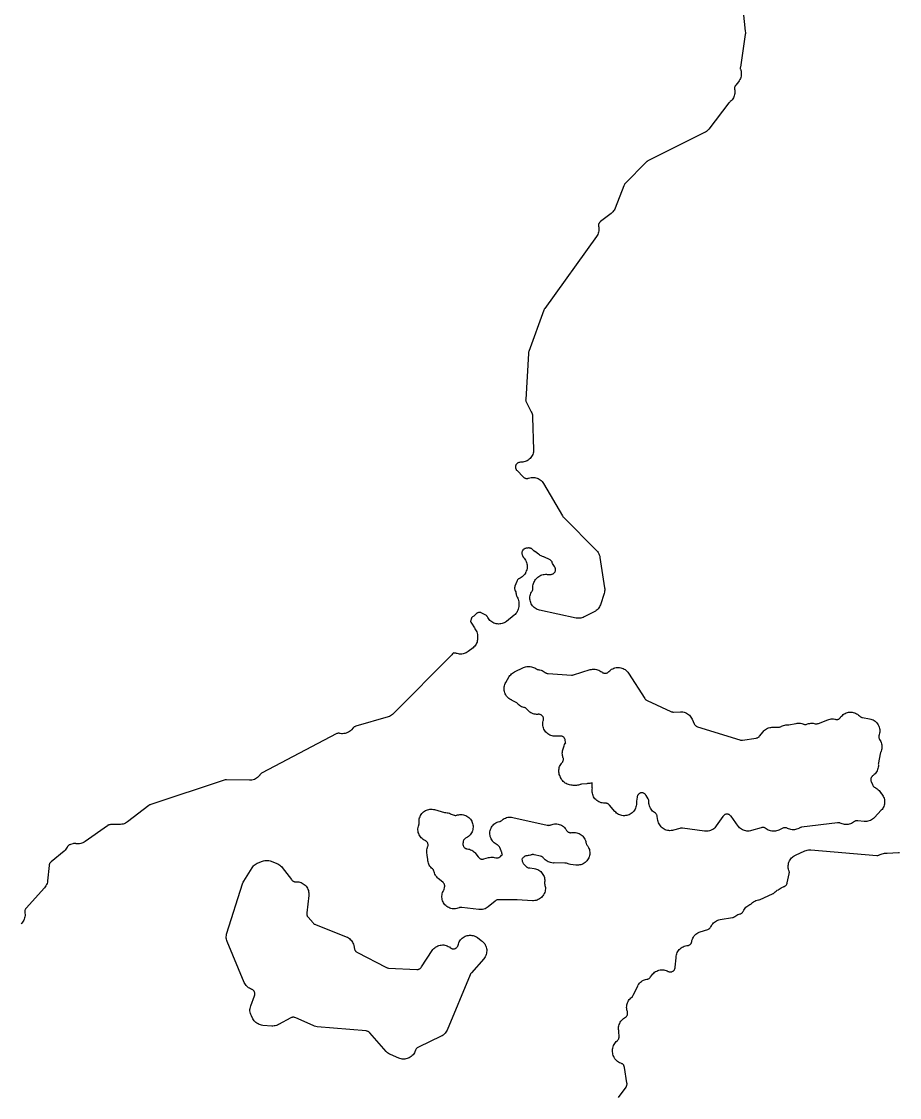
# Model space of a CAD drawing. Header units: metres. Extents: x 0 to 400, y 0 to 202.
# Drawn here: x 88 to 134.4, y 88.7 to 145.6 of the extents above; entities that cross this region are included whole.
import ezdxf

# ---------------------------------------------------------------- set-up
doc = ezdxf.new("R2010")
doc.units = ezdxf.units.M

msp = doc.modelspace()

# ---------------------------------------------------------------- linework, layer by layer
for points in [[(125.881, 148.5286), (126.242, 145.0826), (126.246, 145.0276), (126.245, 144.9726), (126.239, 144.9186), (125.98, 143.1916), (125.976, 143.1516), (125.976, 143.1276), (125.978, 143.1046), (125.984, 143.0786), (125.996, 143.0386), (125.997, 143.0356), (126.001, 143.0236), (126, 143.0236), (126.014, 142.9726), (126.025, 142.9086), (126.03, 142.8436), (126.028, 142.7776), (126.019, 142.7136), (126.004, 142.6496), (125.983, 142.5876), (125.955, 142.5286), (125.922, 142.4726), (125.883, 142.4206), (125.736, 142.2396), (125.712, 142.2076), (125.699, 142.1846), (125.689, 142.1636), (125.681, 142.1426), (125.675, 142.1156), (125.671, 142.0896), (125.67, 142.0666), (125.671, 142.0406), (125.677, 142.0036), (125.68, 141.9886), (125.689, 141.9256), (125.691, 141.8626), (125.687, 141.7996), (125.677, 141.7366), (125.66, 141.6756), (125.638, 141.6166), (125.61, 141.5596), (125.577, 141.5056), (125.538, 141.4546), (125.495, 141.4086), (125.448, 141.3666), (125.42, 141.3446), (125.399, 141.3246), (125.374, 141.2946), (124.313, 139.9156), (124.275, 139.8706), (124.233, 139.8296), (124.188, 139.7926), (124.14, 139.7596), (124.089, 139.7306), (121.092, 138.2336), (121.052, 138.2106), (121.033, 138.1966), (121, 138.1656), (119.892, 137.0336), (119.864, 137.0026), (119.851, 136.9836), (119.837, 136.9606), (119.821, 136.9226), (119.367, 135.7446), (119.343, 135.6906), (119.314, 135.6386), (119.281, 135.5896), (119.243, 135.5436), (119.202, 135.5016), (119.157, 135.4636), (118.592, 135.0296), (118.563, 135.0056), (118.545, 134.9876), (118.529, 134.9676), (118.517, 134.9496), (118.505, 134.9276), (118.497, 134.9066), (118.491, 134.8876), (118.485, 134.8606), (118.482, 134.8336), (118.482, 134.8136), (118.484, 134.7896), (118.493, 134.7336), (118.493, 134.7326), (118.496, 134.7176), (118.502, 134.6556), (118.502, 134.5926), (118.497, 134.5306), (118.485, 134.4686), (118.467, 134.4086), (118.444, 134.3506), (118.415, 134.2956), (118.381, 134.2426), (115.641, 130.4386), (115.621, 130.4076), (115.611, 130.3886), (115.595, 130.3506), (114.801, 128.1566), (114.789, 128.1196), (114.785, 128.1006), (114.781, 128.0596), (114.636, 125.6326), (114.635, 125.5976), (114.637, 125.5756), (114.64, 125.5516), (114.645, 125.5326), (114.655, 125.5066), (114.671, 125.4726), (114.929, 124.9816), (114.955, 124.9276), (114.975, 124.8716), (114.99, 124.8146), (114.999, 124.7556), (115.004, 124.6966), (115.05, 122.9746), (115.048, 122.9116), (115.041, 122.8476), (115.027, 122.7856), (115.007, 122.7256), (114.981, 122.6666), (114.95, 122.6116), (114.913, 122.5596), (114.872, 122.5116), (114.826, 122.4676), (114.776, 122.4276), (114.722, 122.3936), (114.665, 122.3656), (114.605, 122.3426), (114.544, 122.3256), (114.481, 122.3146), (114.418, 122.3096), (114.354, 122.3086), (114.315, 122.3046), (114.292, 122.3016), (114.268, 122.2946), (114.243, 122.2846), (114.223, 122.2746), (114.204, 122.2626), (114.184, 122.2466), (114.166, 122.2306), (114.15, 122.2116), (114.137, 122.1926), (114.123, 122.1696), (114.112, 122.1446), (114.105, 122.1266), (114.1, 122.1016), (114.096, 122.0776), (114.096, 122.0536), (114.097, 122.0306), (114.101, 122.0036), (114.108, 121.9786), (114.114, 121.9606), (114.125, 121.9376), (114.139, 121.9146), (114.152, 121.8976), (114.179, 121.8686), (114.509, 121.5376), (114.541, 121.5086), (114.559, 121.4956), (114.579, 121.4836), (114.604, 121.4716), (114.627, 121.4636), (114.65, 121.4586), (114.676, 121.4546), (114.704, 121.4536), (114.725, 121.4546), (114.748, 121.4586), (114.774, 121.4656), (114.792, 121.4726), (114.854, 121.4916), (114.918, 121.5056), (114.982, 121.5126), (115.047, 121.5126), (115.112, 121.5066), (115.176, 121.4946), (115.238, 121.4756), (115.298, 121.4506), (115.355, 121.4206), (115.409, 121.3836), (115.459, 121.3426), (115.504, 121.2956), (115.545, 121.2456), (115.58, 121.1906), (116.574, 119.4796), (116.593, 119.4496), (116.604, 119.4346), (116.629, 119.4086), (118.38, 117.6416), (118.425, 117.5906), (118.465, 117.5356), (118.499, 117.4766), (118.526, 117.4146), (118.547, 117.3496), (118.561, 117.2826), (118.804, 115.6786), (118.81, 115.6186), (118.811, 115.5586), (118.806, 115.4986), (118.795, 115.4396), (118.779, 115.3816), (118.585, 114.7836), (118.563, 114.7236), (118.534, 114.6666), (118.5, 114.6126), (118.461, 114.5626), (118.418, 114.5156), (118.369, 114.4736), (118.317, 114.4376), (118.262, 114.4056), (117.727, 114.1346), (117.669, 114.1086), (117.609, 114.0886), (117.547, 114.0746), (117.485, 114.0666), (117.422, 114.0646), (117.359, 114.0686), (117.296, 114.0796), (115.367, 114.4996), (115.306, 114.5156), (115.246, 114.5386), (115.189, 114.5666), (115.135, 114.6006), (115.085, 114.6386), (115.039, 114.6826), (114.997, 114.7306), (114.96, 114.7816), (114.928, 114.8366), (114.902, 114.8946), (114.882, 114.9556), (114.867, 115.0166), (114.859, 115.0796), (114.857, 115.1436), (114.861, 115.2066), (114.872, 115.2696), (114.888, 115.3306), (114.911, 115.3906), (114.939, 115.4476), (114.96, 115.4816), (114.972, 115.5016), (114.973, 115.5026), (114.989, 115.5296), (114.999, 115.5506), (115.007, 115.5746), (115.014, 115.5996), (115.017, 115.6226), (115.018, 115.6456), (115.017, 115.6646), (115.016, 115.7236), (115.021, 115.7836), (115.032, 115.8426), (115.047, 115.9006), (115.068, 115.9566), (115.094, 116.0096), (115.125, 116.0616), (115.16, 116.1096), (115.194, 116.1516), (115.236, 116.1976), (115.281, 116.2396), (115.331, 116.2776), (115.384, 116.3106), (115.439, 116.3376), (115.497, 116.3596), (115.557, 116.3766), (115.619, 116.3866), (115.681, 116.3916), (115.743, 116.3896), (115.77, 116.3866), (115.819, 116.3846), (115.949, 116.3856), (115.989, 116.3876), (116.013, 116.3916), (116.039, 116.3986), (116.062, 116.4066), (116.084, 116.4176), (116.107, 116.4316), (116.128, 116.4476), (116.144, 116.4636), (116.16, 116.4816), (116.174, 116.5016), (116.187, 116.5236), (116.197, 116.5466), (116.206, 116.5746), (116.211, 116.5976), (116.213, 116.6186), (116.214, 116.6456), (116.212, 116.6746), (116.208, 116.6946), (116.2, 116.7196), (116.19, 116.7446), (116.18, 116.7646), (116.165, 116.7866), (116.154, 116.7996), (116.118, 116.8496), (116.087, 116.9026), (116.061, 116.9576), (116.04, 117.0146), (116.036, 117.0266), (116.027, 117.0486), (116.017, 117.0676), (116.003, 117.0876), (115.985, 117.1086), (115.968, 117.1266), (115.95, 117.1406), (115.928, 117.1556), (115.893, 117.1736), (115.639, 117.2926), (115.604, 117.3076), (115.574, 117.3156), (115.516, 117.3356), (115.461, 117.3616), (115.408, 117.3916), (115.358, 117.4266), (115.322, 117.4546), (115.155, 117.5706), (115.133, 117.5846), (115.074, 117.6266), (115.02, 117.6756), (114.978, 117.7176), (114.958, 117.7336), (114.937, 117.7476), (114.915, 117.7596), (114.893, 117.7686), (114.87, 117.7756), (114.845, 117.7796), (114.82, 117.7826), (114.792, 117.7816), (114.751, 117.7776), (114.662, 117.7636), (114.621, 117.7546), (114.597, 117.7466), (114.572, 117.7366), (114.549, 117.7236), (114.531, 117.7116), (114.512, 117.6946), (114.494, 117.6766), (114.479, 117.6566), (114.466, 117.6366), (114.455, 117.6136), (114.445, 117.5886), (114.438, 117.5636), (114.434, 117.5406), (114.433, 117.5156), (114.434, 117.4916), (114.437, 117.4686), (114.443, 117.4426), (114.452, 117.4146), (114.469, 117.3776), (114.511, 117.2976), (114.532, 117.2616), (114.55, 117.2386), (114.552, 117.2356), (114.593, 117.1846), (114.628, 117.1296), (114.658, 117.0726), (114.682, 117.0116), (114.7, 116.9496), (114.711, 116.8856), (114.716, 116.8206), (114.714, 116.7556), (114.706, 116.6906), (114.691, 116.6276), (114.67, 116.5656), (114.644, 116.5066), (114.629, 116.4776), (114.628, 116.4776), (114.618, 116.4566), (114.585, 116.4016), (114.546, 116.3496), (114.503, 116.3026), (114.455, 116.2596), (114.403, 116.2216), (114.347, 116.1886), (114.331, 116.1816), (114.318, 116.1746), (114.279, 116.1556), (114.261, 116.1436), (114.24, 116.1276), (114.222, 116.1096), (114.205, 116.0896), (114.192, 116.0706), (114.18, 116.0476), (114.163, 116.0086), (114.071, 115.7566), (114.059, 115.7156), (114.053, 115.6886), (114.051, 115.6636), (114.051, 115.6406), (114.054, 115.6156), (114.059, 115.5886), (114.066, 115.5666), (114.087, 115.5176), (114.108, 115.4636), (114.123, 115.4076), (114.134, 115.3506), (114.141, 115.2996), (114.147, 115.2746), (114.154, 115.2526), (114.165, 115.2286), (114.188, 115.1896), (114.218, 115.1306), (114.243, 115.0696), (114.26, 115.0056), (114.271, 114.9406), (114.276, 114.8736), (114.274, 114.8076), (114.271, 114.7826), (114.272, 114.7456), (114.27, 114.6806), (114.26, 114.6146), (114.245, 114.5506), (114.223, 114.4886), (114.194, 114.4296), (114.16, 114.3726), (114.121, 114.3206), (114.076, 114.2716), (114.026, 114.2286), (113.614, 113.9026), (113.563, 113.8656), (113.508, 113.8336), (113.45, 113.8076), (113.39, 113.7876), (113.329, 113.7736), (113.266, 113.7646), (113.203, 113.7626), (113.14, 113.7666), (113.077, 113.7766), (113.016, 113.7926), (112.957, 113.8146), (112.9, 113.8426), (112.846, 113.8756), (112.796, 113.9136), (112.749, 113.9566), (112.707, 114.0036), (112.67, 114.0546), (112.638, 114.1096), (112.62, 114.1446), (112.606, 114.1666), (112.592, 114.1836), (112.577, 114.1986), (112.557, 114.2156), (112.536, 114.2306), (112.502, 114.2486), (112.316, 114.3406), (112.277, 114.3576), (112.258, 114.3636), (112.234, 114.3696), (112.207, 114.3726), (112.188, 114.3726), (112.161, 114.3706), (112.136, 114.3666), (112.115, 114.3606), (112.09, 114.3516), (112.068, 114.3406), (112.049, 114.3296), (112.031, 114.3146), (112.013, 114.2986), (111.989, 114.2706), (111.941, 114.2226), (111.888, 114.1786), (111.855, 114.1556), (111.832, 114.1386), (111.812, 114.1206), (111.794, 114.1006), (111.78, 114.0816), (111.767, 114.0586), (111.757, 114.0356), (111.749, 114.0106), (111.739, 113.9676), (111.736, 113.9546), (111.724, 113.9056), (111.721, 113.8976), (111.746, 113.8636), (111.779, 113.8086), (111.78, 113.8066), (111.927, 113.5546), (111.952, 113.5176), (111.953, 113.5156), (111.992, 113.4616), (112.024, 113.4036), (112.05, 113.3426), (112.07, 113.2796), (112.084, 113.2136), (112.09, 113.1476), (112.092, 113.1166), (112.092, 113.1116), (112.098, 113.0506), (112.098, 112.9886), (112.092, 112.9276), (112.081, 112.8676), (112.064, 112.8086), (112.041, 112.7516), (112.013, 112.6966), (111.98, 112.6456), (111.942, 112.5966), (111.9, 112.5526), (111.854, 112.5116), (111.602, 112.3116), (111.552, 112.2756), (111.499, 112.2446), (111.443, 112.2196), (111.385, 112.1986), (111.325, 112.1836), (111.264, 112.1746), (111.202, 112.1716), (111.141, 112.1746), (111.08, 112.1826), (111.02, 112.1966), (110.972, 112.2106), (110.946, 112.2156), (110.903, 112.2186), (110.841, 112.2266), (110.809, 112.2336), (110.808, 112.2316), (110.771, 112.1806), (110.728, 112.1336), (107.652, 109.0296), (107.604, 108.9856), (107.551, 108.9466), (107.495, 108.9126), (107.435, 108.8846), (107.374, 108.8636), (105.67, 108.3666), (105.63, 108.3526), (105.603, 108.3386), (105.578, 108.3246), (105.561, 108.3106), (105.529, 108.2796), (105.429, 108.1726), (105.382, 108.1276), (105.331, 108.0866), (105.276, 108.0516), (105.218, 108.0226), (105.157, 107.9986), (105.094, 107.9816), (105.029, 107.9706), (104.964, 107.9666), (104.899, 107.9686), (104.835, 107.9776), (104.813, 107.9816), (104.772, 107.9876), (104.746, 107.9886), (104.722, 107.9876), (104.7, 107.9846), (104.676, 107.9786), (104.653, 107.9706), (104.616, 107.9536), (100.705, 105.8956), (100.671, 105.8756), (100.655, 105.8636), (100.635, 105.8456), (100.616, 105.8256), (100.603, 105.8086), (100.592, 105.7926), (100.584, 105.7826), (100.564, 105.7546), (100.521, 105.7036), (100.472, 105.6586), (100.419, 105.6186), (100.362, 105.5836), (100.301, 105.5556), (100.238, 105.5326), (100.174, 105.5176), (100.107, 105.5086), (100.041, 105.5066), (98.831, 105.5336), (98.783, 105.5316), (98.755, 105.5276), (98.71, 105.5146), (94.838, 104.2346), (94.793, 104.2166), (94.768, 104.2036), (94.731, 104.1786), (93.603, 103.3106), (93.547, 103.2726), (93.487, 103.2396), (93.424, 103.2136), (93.359, 103.1946), (93.292, 103.1816), (93.224, 103.1766), (92.701, 103.1646), (92.66, 103.1606), (92.635, 103.1566), (92.61, 103.1496), (92.588, 103.1416), (92.566, 103.1296), (92.531, 103.1076), (91.352, 102.2676), (91.3, 102.2346), (91.244, 102.2056), (91.187, 102.1826), (91.127, 102.1656), (91.066, 102.1536), (91.004, 102.1486), (90.942, 102.1486), (90.88, 102.1546), (90.872, 102.1566), (90.863, 102.1576), (90.818, 102.1646), (90.793, 102.1656), (90.768, 102.1646), (90.747, 102.1616), (90.707, 102.1516), (90.578, 102.1126), (90.542, 102.0996), (90.52, 102.0896), (90.496, 102.0746), (90.478, 102.0626), (90.462, 102.0476), (90.443, 102.0266), (90.429, 102.0096), (90.418, 101.9916), (90.412, 101.9796), (90.379, 101.9196), (90.34, 101.8636), (90.295, 101.8116), (90.244, 101.7656), (89.557, 101.1936), (89.526, 101.1646), (89.508, 101.1446), (89.495, 101.1276), (89.481, 101.1036), (89.471, 101.0816), (89.464, 101.0616), (89.457, 101.0356), (89.451, 100.9956), (89.373, 100.1886), (89.363, 100.1206), (89.345, 100.0546), (89.321, 99.9906), (89.29, 99.9296), (89.253, 99.8716), (89.21, 99.8186), (88.24, 98.7406), (88.213, 98.7066), (88.201, 98.6876), (88.19, 98.6666), (88.179, 98.6396), (88.173, 98.6186), (88.168, 98.5906), (88.166, 98.5666), (88.166, 98.5446), (88.17, 98.5116), (88.176, 98.4786), (88.181, 98.4176), (88.181, 98.3546), (88.175, 98.2936), (88.162, 98.2326), (88.144, 98.1726), (88.12, 98.1156), (88.091, 98.0606), (88.057, 98.0086), (88.018, 97.9606), (87.975, 97.9166)], [(119.546, 88.7386), (119.937, 89.2966), (119.958, 89.3286), (119.97, 89.3526), (119.979, 89.3756), (119.984, 89.3956), (119.989, 89.4196), (119.991, 89.4466), (119.99, 89.4736), (119.986, 89.5126), (119.854, 90.3356), (119.846, 90.3746), (119.837, 90.3996), (119.827, 90.4236), (119.814, 90.4466), (119.8, 90.4676), (119.785, 90.4846), (119.764, 90.5046), (119.745, 90.5196), (119.725, 90.5316), (119.704, 90.5426), (119.658, 90.5596), (119.598, 90.5846), (119.54, 90.6166), (119.487, 90.6536), (119.437, 90.6956), (119.392, 90.7426), (119.352, 90.7936), (119.317, 90.8496), (119.287, 90.9076), (119.264, 90.9686), (119.247, 91.0316), (119.24, 91.0766), (119.236, 91.0956), (119.226, 91.1606), (119.222, 91.2266), (119.225, 91.2926), (119.225, 91.2926), (119.235, 91.3586), (119.252, 91.4226), (119.275, 91.4846), (119.304, 91.5436), (119.339, 91.5996), (119.379, 91.6516), (119.425, 91.6996), (119.475, 91.7426), (119.478, 91.7446), (119.498, 91.7626), (119.513, 91.7806), (119.529, 91.8016), (119.54, 91.8216), (119.551, 91.8456), (119.56, 91.8726), (119.565, 91.8956), (119.568, 91.9196), (119.569, 91.9616), (119.562, 92.2106), (119.558, 92.2516), (119.554, 92.2766), (119.546, 92.3416), (119.544, 92.4066), (119.549, 92.4726), (119.561, 92.5366), (119.579, 92.5996), (119.603, 92.6606), (119.633, 92.7186), (119.669, 92.7726), (119.71, 92.8236), (119.756, 92.8706), (119.807, 92.9116), (119.909, 92.9876), (119.943, 93.0146), (119.96, 93.0326), (119.976, 93.0516), (119.99, 93.0736), (120.003, 93.0976), (120.011, 93.1196), (120.018, 93.1446), (120.023, 93.1706), (120.024, 93.1966), (120.023, 93.2206), (120.02, 93.2446), (120.01, 93.2836), (119.999, 93.3216), (119.983, 93.3826), (119.974, 93.4446), (119.97, 93.5076), (119.973, 93.5706), (119.981, 93.6326), (119.996, 93.6946), (120.017, 93.7536), (120.043, 93.8106), (120.075, 93.8656), (120.111, 93.9166), (120.153, 93.9636), (120.199, 94.0066), (120.216, 94.0196), (120.225, 94.0266), (120.249, 94.0456), (120.258, 94.0536), (120.275, 94.0716), (120.289, 94.0886), (120.302, 94.1086), (120.322, 94.1456), (120.555, 94.6356), (120.584, 94.6906), (120.618, 94.7416), (120.657, 94.7896), (120.701, 94.8336), (120.748, 94.8736), (120.799, 94.9086), (120.853, 94.9386), (120.91, 94.9636), (120.969, 94.9826), (121.029, 94.9956), (121.046, 94.9976), (121.085, 95.0056), (121.11, 95.0136), (121.132, 95.0226), (121.158, 95.0366), (121.178, 95.0496), (121.194, 95.0636), (121.213, 95.0826), (121.239, 95.1166), (121.317, 95.2246), (121.357, 95.2746), (121.401, 95.3206), (121.45, 95.3616), (121.502, 95.3986), (121.558, 95.4286), (121.617, 95.4546), (121.677, 95.4736), (121.74, 95.4876), (121.803, 95.4946), (121.867, 95.4956), (121.931, 95.4896), (121.993, 95.4786), (122.055, 95.4606), (122.114, 95.4366), (122.171, 95.4076), (122.173, 95.4066), (122.188, 95.3996), (122.212, 95.3916), (122.238, 95.3846), (122.263, 95.3816), (122.288, 95.3806), (122.31, 95.3816), (122.338, 95.3866), (122.36, 95.3916), (122.381, 95.3996), (122.406, 95.4116), (122.428, 95.4246), (122.445, 95.4376), (122.462, 95.4536), (122.479, 95.4716), (122.494, 95.4916), (122.507, 95.5156), (122.518, 95.5376), (122.525, 95.5586), (122.532, 95.5846), (122.538, 95.6246), (122.585, 96.1216), (122.587, 96.1526), (122.592, 96.2166), (122.604, 96.2806), (122.623, 96.3416), (122.647, 96.4016), (122.677, 96.4576), (122.713, 96.5116), (122.753, 96.5616), (122.799, 96.6066), (122.849, 96.6476), (122.902, 96.6836), (122.959, 96.7136), (123.018, 96.7376), (123.08, 96.7556), (123.143, 96.7686), (123.183, 96.7716), (123.216, 96.7766), (123.235, 96.7816), (123.26, 96.7906), (123.287, 96.8036), (123.307, 96.8156), (123.324, 96.8286), (123.342, 96.8446), (123.359, 96.8636), (123.375, 96.8856), (123.386, 96.9056), (123.395, 96.9236), (123.404, 96.9496), (123.41, 96.9746), (123.411, 96.9776), (123.423, 97.0426), (123.442, 97.1056), (123.468, 97.1666), (123.5, 97.2246), (123.537, 97.2786), (123.58, 97.3296), (123.628, 97.3756), (123.68, 97.4156), (123.736, 97.4516), (123.795, 97.4806), (123.857, 97.5036), (124.253, 97.6286), (124.291, 97.6426), (124.312, 97.6526), (124.333, 97.6646), (124.353, 97.6806), (124.371, 97.6966), (124.386, 97.7136), (124.402, 97.7376), (124.413, 97.7556), (124.418, 97.7656), (124.447, 97.8226), (124.481, 97.8766), (124.521, 97.9276), (124.565, 97.9736), (124.614, 98.0156), (124.666, 98.0516), (124.722, 98.0836), (124.781, 98.1086), (124.842, 98.1286), (124.905, 98.1416), (125.557, 98.2496), (125.598, 98.2586), (125.622, 98.2656), (125.643, 98.2746), (125.665, 98.2876), (125.687, 98.3026), (125.697, 98.3116), (125.746, 98.3486), (125.797, 98.3816), (125.852, 98.4096), (125.908, 98.4316), (125.967, 98.4486), (125.968, 98.4486), (125.996, 98.4576), (126.016, 98.4666), (126.036, 98.4786), (126.056, 98.4926), (126.075, 98.5096), (126.093, 98.5276), (126.11, 98.5496), (126.122, 98.5676), (126.132, 98.5866), (126.144, 98.6126), (126.159, 98.6436), (126.191, 98.6976), (126.228, 98.7476), (126.271, 98.7946), (126.317, 98.8366), (126.367, 98.8746), (126.421, 98.9076), (126.478, 98.9346), (126.503, 98.9456), (126.526, 98.9576), (126.547, 98.9716), (126.562, 98.9836), (126.576, 98.9986), (126.626, 99.0446), (126.681, 99.0856), (126.74, 99.1196), (126.802, 99.1486), (126.867, 99.1696), (126.933, 99.1846), (126.958, 99.1886), (126.982, 99.1956), (127.022, 99.2106), (127.682, 99.5006), (127.716, 99.5176), (127.736, 99.5306), (127.755, 99.5446), (127.771, 99.5606), (127.773, 99.5616), (127.821, 99.6116), (127.874, 99.6556), (127.932, 99.6936), (127.988, 99.7216), (127.994, 99.7246), (128.01, 99.7346), (128.031, 99.7496), (128.034, 99.7526), (128.086, 99.7946), (128.141, 99.8306), (128.2, 99.8606), (128.252, 99.8806), (128.262, 99.8846), (128.269, 99.8866), (128.306, 99.8996), (128.327, 99.9096), (128.349, 99.9236), (128.369, 99.9376), (128.386, 99.9536), (128.402, 99.9706), (128.416, 99.9886), (128.43, 100.0116), (128.44, 100.0336), (128.448, 100.0546), (128.458, 100.0936), (128.56, 100.5676), (128.566, 100.6096), (128.568, 100.6376), (128.568, 100.6576), (128.564, 100.6816), (128.558, 100.7076), (128.545, 100.7436), (128.527, 100.8056), (128.514, 100.8686), (128.509, 100.9316), (128.509, 100.9966), (128.516, 101.0596), (128.529, 101.1226), (128.548, 101.1836), (128.573, 101.2426), (128.604, 101.2986), (128.64, 101.3516), (128.681, 101.4006), (128.727, 101.4456), (128.777, 101.4856), (128.831, 101.5206), (128.888, 101.5496), (129.388, 101.7766), (129.45, 101.8006), (129.513, 101.8186), (129.578, 101.8296), (129.644, 101.8346), (129.71, 101.8326), (133.184, 101.5396), (133.225, 101.5386), (133.25, 101.5396), (133.276, 101.5446), (133.301, 101.5506), (133.324, 101.5596), (133.372, 101.5836), (133.425, 101.6066), (133.48, 101.6256), (133.537, 101.6386), (133.594, 101.6476), (133.652, 101.6506), (133.729, 101.6516), (134.336, 101.6866), (134.372, 101.6906), (134.395, 101.6956)]]:
    msp.add_lwpolyline(points)
for points in [[(113.704, 109.8646), (113.659, 109.9106), (113.619, 109.9596), (113.583, 110.0126), (113.553, 110.0696), (113.529, 110.1286), (113.511, 110.1896), (113.499, 110.2516), (113.493, 110.3156), (113.493, 110.3796), (113.5, 110.4426), (113.512, 110.5056), (113.531, 110.5666), (113.556, 110.6256), (113.586, 110.6816), (113.771, 110.9856), (113.806, 111.0366), (113.846, 111.0846), (113.89, 111.1286), (113.938, 111.1686), (113.989, 111.2026), (114.044, 111.2326), (114.516, 111.4596), (114.573, 111.4836), (114.632, 111.5026), (114.692, 111.5156), (114.754, 111.5226), (114.816, 111.5236), (114.877, 111.5186), (114.938, 111.5076), (114.998, 111.4916), (115.056, 111.4696), (115.111, 111.4426), (115.164, 111.4096), (115.193, 111.3896), (115.218, 111.3756), (115.24, 111.3656), (115.266, 111.3576), (115.29, 111.3516), (115.329, 111.3466), (115.39, 111.3366), (115.449, 111.3206), (115.506, 111.2996), (115.561, 111.2726), (115.613, 111.2406), (115.663, 111.2046), (115.678, 111.1916), (115.695, 111.1806), (115.722, 111.1656), (115.742, 111.1576), (115.763, 111.1516), (115.785, 111.1466), (115.825, 111.1426), (117.056, 111.0676), (117.09, 111.0666), (117.112, 111.0686), (117.137, 111.0726), (117.171, 111.0816), (118.041, 111.3526), (118.106, 111.3686), (118.172, 111.3786), (118.239, 111.3816), (118.306, 111.3776), (118.372, 111.3666), (118.436, 111.3496), (118.499, 111.3246), (118.558, 111.2946), (118.615, 111.2586), (118.655, 111.2286), (118.684, 111.2096), (118.72, 111.1886), (118.745, 111.1766), (118.766, 111.1686), (118.789, 111.1636), (118.814, 111.1596), (118.839, 111.1586), (118.862, 111.1596), (118.886, 111.1636), (118.913, 111.1696), (118.934, 111.1776), (118.956, 111.1876), (118.976, 111.1996), (118.998, 111.2166), (119.017, 111.2336), (119.035, 111.2536), (119.079, 111.2976), (119.127, 111.3386), (119.179, 111.3736), (119.234, 111.4036), (119.291, 111.4286), (119.351, 111.4476), (119.412, 111.4606), (119.475, 111.4686), (119.537, 111.4696), (119.6, 111.4646), (119.662, 111.4536), (119.722, 111.4366), (119.78, 111.4136), (119.836, 111.3856), (119.89, 111.3526), (119.939, 111.3146), (119.985, 111.2716), (120.026, 111.2236), (120.062, 111.1726), (120.93, 109.8286), (120.951, 109.7986), (120.968, 109.7796), (120.984, 109.7636), (121.002, 109.7506), (121.023, 109.7366), (121.057, 109.7186), (122.311, 109.1406), (122.347, 109.1256), (122.364, 109.1206), (122.387, 109.1156), (122.414, 109.1126), (122.452, 109.1116), (122.82, 109.1236), (122.884, 109.1226), (122.947, 109.1146), (123.01, 109.1006), (123.071, 109.0806), (123.13, 109.0556), (123.185, 109.0236), (123.238, 108.9876), (123.286, 108.9456), (123.33, 108.8986), (123.37, 108.8486), (123.404, 108.7946), (123.433, 108.7376), (123.54, 108.4936), (123.559, 108.4566), (123.571, 108.4376), (123.583, 108.4206), (123.601, 108.4016), (123.62, 108.3846), (123.639, 108.3706), (123.659, 108.3586), (123.678, 108.3496), (123.715, 108.3366), (125.953, 107.6366), (125.987, 107.6276), (126.01, 107.6246), (126.035, 107.6216), (126.052, 107.6226), (126.088, 107.6266), (126.811, 107.7336), (126.848, 107.7406), (126.871, 107.7476), (126.892, 107.7556), (126.911, 107.7656), (126.934, 107.7806), (126.953, 107.7956), (126.969, 107.8096), (126.994, 107.8386), (127.177, 108.0676), (127.217, 108.1126), (127.261, 108.1546), (127.309, 108.1916), (127.361, 108.2246), (127.415, 108.2526), (127.471, 108.2746), (127.53, 108.2926), (127.589, 108.3036), (127.65, 108.3096), (127.711, 108.3096), (127.737, 108.3086), (127.991, 108.3146), (128.031, 108.3166), (128.055, 108.3206), (128.078, 108.3276), (128.102, 108.3366), (128.133, 108.3516), (128.149, 108.3616), (128.207, 108.3886), (128.267, 108.4096), (128.328, 108.4256), (128.391, 108.4346), (128.455, 108.4376), (128.468, 108.4366), (128.502, 108.4376), (128.542, 108.4426), (128.912, 108.5056), (128.923, 108.5086), (128.983, 108.5186), (129.044, 108.5236), (129.105, 108.5226), (129.166, 108.5156), (129.225, 108.5036), (129.284, 108.4856), (129.312, 108.4736), (129.339, 108.4646), (129.365, 108.4586), (129.391, 108.4546), (129.412, 108.4546), (129.439, 108.4566), (129.463, 108.4596), (129.484, 108.4656), (129.529, 108.4826), (129.586, 108.5006), (129.644, 108.5136), (129.703, 108.5206), (129.763, 108.5226), (129.822, 108.5186), (129.881, 108.5096), (129.939, 108.4956), (129.941, 108.4946), (129.963, 108.4916), (129.988, 108.4896), (130.009, 108.4896), (130.034, 108.4926), (130.065, 108.4996), (130.104, 108.5126), (130.593, 108.7046), (130.654, 108.7256), (130.717, 108.7396), (130.781, 108.7476), (130.845, 108.7496), (130.909, 108.7446), (130.973, 108.7336), (130.995, 108.7276), (131.028, 108.7216), (131.056, 108.7186), (131.078, 108.7186), (131.102, 108.7216), (131.129, 108.7266), (131.154, 108.7346), (131.176, 108.7436), (131.197, 108.7556), (131.218, 108.7696), (131.236, 108.7856), (131.256, 108.8066), (131.279, 108.8356), (131.285, 108.8446), (131.294, 108.8546), (131.324, 108.8926), (131.368, 108.9376), (131.416, 108.9766), (131.467, 109.0116), (131.522, 109.0416), (131.579, 109.0666), (131.638, 109.0856), (131.699, 109.0986), (131.761, 109.1056), (131.823, 109.1076), (131.885, 109.1026), (131.947, 109.0926), (132.007, 109.0756), (132.065, 109.0536), (132.121, 109.0256), (132.174, 108.9936), (132.223, 108.9556), (132.269, 108.9136), (132.296, 108.8856), (132.313, 108.8716), (132.334, 108.8576), (132.355, 108.8456), (132.379, 108.8356), (132.4, 108.8286), (132.438, 108.8206), (132.807, 108.7576), (132.87, 108.7436), (132.931, 108.7226), (132.991, 108.6966), (133.047, 108.6646), (133.1, 108.6266), (133.149, 108.5846), (133.193, 108.5366), (133.232, 108.4856), (133.266, 108.4306), (133.294, 108.3716), (133.317, 108.3116), (133.333, 108.2486), (133.343, 108.1846), (133.346, 108.1196), (133.343, 108.0546), (133.333, 107.9906), (133.317, 107.9276), (133.314, 107.9156), (133.298, 107.8636), (133.293, 107.8426), (133.291, 107.8156), (133.291, 107.7896), (133.293, 107.7666), (133.298, 107.7446), (133.306, 107.7186), (133.316, 107.6946), (133.325, 107.6776), (133.34, 107.6556), (133.372, 107.6056), (133.399, 107.5526), (133.421, 107.4976), (133.438, 107.4396), (133.449, 107.3816), (133.453, 107.3546), (133.459, 107.2926), (133.459, 107.2306), (133.454, 107.1686), (133.442, 107.1076), (133.424, 107.0476), (133.401, 106.9896), (133.391, 106.9676), (133.381, 106.9396), (133.371, 106.8996), (133.277, 106.4266), (133.271, 106.3876), (133.27, 106.3626), (133.271, 106.3226), (133.271, 106.2586), (133.264, 106.1946), (133.251, 106.1306), (133.232, 106.0696), (133.206, 106.0106), (133.175, 105.9536), (133.138, 105.9006), (133.097, 105.8516), (133.05, 105.8066), (133, 105.7666), (132.968, 105.7436), (132.951, 105.7296), (132.936, 105.7126), (132.92, 105.6926), (132.906, 105.6706), (132.896, 105.6506), (132.888, 105.6296), (132.881, 105.6026), (132.876, 105.5786), (132.875, 105.5586), (132.875, 105.5326), (132.878, 105.5066), (132.882, 105.4856), (132.894, 105.4486), (132.956, 105.2796), (132.972, 105.2426), (132.983, 105.2226), (132.997, 105.2016), (133.013, 105.1826), (133.03, 105.1656), (133.049, 105.1496), (133.068, 105.1376), (133.106, 105.1176), (133.108, 105.1166), (133.115, 105.1126), (133.119, 105.1106), (133.164, 105.0856), (133.217, 105.0496), (133.266, 105.0076), (133.31, 104.9616), (133.35, 104.9116), (133.385, 104.8566), (133.388, 104.8516), (133.399, 104.8356), (133.434, 104.7956), (133.454, 104.7736), (133.491, 104.7236), (133.524, 104.6706), (133.551, 104.6146), (133.572, 104.5566), (133.588, 104.4956), (133.598, 104.4346), (133.602, 104.3726), (133.6, 104.3106), (133.592, 104.2486), (133.578, 104.1876), (133.559, 104.1286), (133.534, 104.0716), (133.503, 104.0176), (133.468, 103.9666), (133.427, 103.9186), (133.066, 103.5326), (133.018, 103.4866), (132.966, 103.4456), (132.909, 103.4096), (132.85, 103.3806), (132.787, 103.3576), (132.722, 103.3406), (132.656, 103.3306), (132.59, 103.3276), (132.523, 103.3316), (132.189, 103.3676), (132.146, 103.3696), (132.124, 103.3696), (132.099, 103.3656), (132.072, 103.3586), (132.05, 103.3516), (132.027, 103.3406), (132.005, 103.3286), (131.977, 103.3086), (131.955, 103.2906), (131.903, 103.2556), (131.848, 103.2266), (131.791, 103.2026), (131.731, 103.1836), (131.67, 103.1716), (131.608, 103.1646), (131.545, 103.1636), (131.483, 103.1696), (131.422, 103.1806), (131.362, 103.1976), (131.303, 103.2206), (131.255, 103.2426), (131.232, 103.2506), (131.203, 103.2566), (131.182, 103.2596), (131.159, 103.2596), (131.119, 103.2566), (129.214, 103.0206), (129.174, 103.0136), (129.153, 103.0076), (129.13, 102.9986), (129.092, 102.9796), (129.067, 102.9646), (129.011, 102.9396), (128.953, 102.9196), (128.894, 102.9046), (128.833, 102.8956), (128.772, 102.8926), (128.711, 102.8956), (128.65, 102.9036), (128.59, 102.9176), (128.532, 102.9376), (128.476, 102.9636), (128.445, 102.9786), (128.422, 102.9886), (128.401, 102.9946), (128.375, 102.9986), (128.347, 103.0016), (128.326, 103.0016), (128.302, 102.9986), (128.276, 102.9936), (128.256, 102.9876), (128.217, 102.9706), (128.011, 102.8736), (127.952, 102.8486), (127.891, 102.8306), (127.828, 102.8176), (127.765, 102.8116), (127.701, 102.8116), (127.637, 102.8176), (127.575, 102.8306), (127.514, 102.8486), (127.455, 102.8736), (127.399, 102.9036), (127.346, 102.9396), (127.303, 102.9716), (127.279, 102.9856), (127.26, 102.9956), (127.237, 103.0036), (127.212, 103.0096), (127.185, 103.0146), (127.16, 103.0156), (127.136, 103.0146), (127.112, 103.0116), (127.072, 103.0016), (126.571, 102.8486), (126.511, 102.8336), (126.45, 102.8246), (126.388, 102.8206), (126.326, 102.8226), (126.265, 102.8316), (126.204, 102.8456), (126.146, 102.8656), (126.089, 102.8906), (126.036, 102.9206), (125.985, 102.9566), (125.938, 102.9966), (125.895, 103.0416), (125.856, 103.0896), (125.487, 103.6026), (125.463, 103.6326), (125.446, 103.6496), (125.423, 103.6686), (125.404, 103.6816), (125.381, 103.6936), (125.357, 103.7036), (125.335, 103.7106), (125.311, 103.7146), (125.286, 103.7176), (125.259, 103.7166), (125.234, 103.7146), (125.206, 103.7086), (125.185, 103.7016), (125.162, 103.6916), (125.138, 103.6776), (125.121, 103.6656), (125.103, 103.6496), (125.082, 103.6286), (125.057, 103.5956), (124.708, 103.0906), (124.668, 103.0396), (124.624, 102.9926), (124.575, 102.9496), (124.522, 102.9126), (124.465, 102.8806), (124.406, 102.8536), (124.344, 102.8336), (124.281, 102.8206), (124.216, 102.8126), (124.151, 102.8116), (124.086, 102.8176), (122.922, 102.9786), (122.88, 102.9816), (122.853, 102.9806), (122.823, 102.9766), (122.78, 102.9666), (122.448, 102.8696), (122.386, 102.8536), (122.322, 102.8446), (122.257, 102.8426), (122.193, 102.8466), (122.129, 102.8566), (122.067, 102.8736), (122.007, 102.8966), (121.949, 102.9246), (121.894, 102.9596), (121.843, 102.9986), (121.796, 103.0426), (121.754, 103.0916), (121.717, 103.1446), (121.685, 103.2006), (121.66, 103.2596), (121.64, 103.3206), (121.626, 103.3836), (121.591, 103.5946), (121.582, 103.6336), (121.573, 103.6616), (121.565, 103.6806), (121.552, 103.7026), (121.538, 103.7246), (121.523, 103.7416), (121.506, 103.7586), (121.49, 103.7706), (121.448, 103.7986), (121.394, 103.8366), (121.345, 103.8806), (121.3, 103.9286), (121.261, 103.9806), (121.227, 104.0376), (121.199, 104.0966), (121.177, 104.1586), (121.161, 104.2226), (121.152, 104.2876), (121.15, 104.3526), (121.151, 104.3886), (121.148, 104.4146), (121.144, 104.4396), (121.138, 104.4586), (121.128, 104.4826), (121.108, 104.5216), (120.999, 104.7066), (120.976, 104.7406), (120.959, 104.7616), (120.943, 104.7776), (120.925, 104.7926), (120.903, 104.8076), (120.883, 104.8186), (120.86, 104.8276), (120.833, 104.8366), (120.808, 104.8416), (120.786, 104.8436), (120.763, 104.8436), (120.737, 104.8406), (120.709, 104.8356), (120.686, 104.8286), (120.666, 104.8206), (120.646, 104.8096), (120.624, 104.7946), (120.604, 104.7786), (120.585, 104.7596), (120.571, 104.7416), (120.558, 104.7216), (120.546, 104.7006), (120.537, 104.6766), (120.529, 104.6506), (120.521, 104.6126), (120.492, 104.4086), (120.488, 104.3676), (120.488, 104.3446), (120.491, 104.2816), (120.488, 104.2186), (120.479, 104.1566), (120.464, 104.0946), (120.443, 104.0356), (120.416, 103.9786), (120.384, 103.9236), (120.347, 103.8726), (120.304, 103.8256), (120.258, 103.7826), (120.208, 103.7446), (120.154, 103.7116), (120.097, 103.6846), (120.037, 103.6626), (119.976, 103.6466), (119.914, 103.6366), (119.851, 103.6326), (119.788, 103.6346), (119.725, 103.6436), (119.664, 103.6576), (119.604, 103.6786), (119.546, 103.7046), (119.492, 103.7366), (119.44, 103.7726), (119.393, 103.8146), (119.35, 103.8606), (119.063, 104.1976), (119.036, 104.2256), (119.019, 104.2406), (118.997, 104.2566), (118.973, 104.2706), (118.952, 104.2796), (118.93, 104.2876), (118.906, 104.2926), (118.881, 104.2956), (118.84, 104.2976), (118.811, 104.2966), (118.746, 104.2986), (118.682, 104.3066), (118.619, 104.3216), (118.557, 104.3426), (118.498, 104.3696), (118.442, 104.4026), (118.39, 104.4406), (118.342, 104.4836), (118.298, 104.5316), (118.259, 104.5836), (118.226, 104.6386), (118.198, 104.6976), (118.176, 104.7586), (118.161, 104.8216), (118.152, 104.8856), (118.149, 104.9506), (118.153, 105.0146), (118.157, 105.0546), (118.158, 105.0856), (118.157, 105.1056), (118.151, 105.1396), (118.143, 105.2026), (118.141, 105.2646), (118.145, 105.3276), (118.152, 105.3696), (118.146, 105.3666), (118.087, 105.3486), (118.025, 105.3356), (117.963, 105.3286), (117.901, 105.3276), (117.899, 105.3276), (117.863, 105.3256), (117.58, 105.2946), (117.536, 105.2876), (117.513, 105.2816), (117.488, 105.2716), (117.432, 105.2526), (117.375, 105.2396), (117.317, 105.2316), (117.259, 105.2286), (117.2, 105.2306), (117.142, 105.2386), (117.089, 105.2486), (117.033, 105.2526), (117.017, 105.2536), (116.953, 105.2636), (116.89, 105.2796), (116.83, 105.3016), (116.772, 105.3296), (116.717, 105.3626), (116.665, 105.4016), (116.618, 105.4456), (116.575, 105.4936), (116.537, 105.5456), (116.505, 105.6016), (116.478, 105.6606), (116.473, 105.6726), (116.458, 105.7016), (116.433, 105.7576), (116.413, 105.8156), (116.398, 105.8746), (116.389, 105.9356), (116.386, 105.9966), (116.389, 106.0576), (116.397, 106.1186), (116.411, 106.1776), (116.431, 106.2356), (116.456, 106.2916), (116.486, 106.3446), (116.521, 106.3946), (116.545, 106.4226), (116.56, 106.4416), (116.561, 106.4426), (116.581, 106.4676), (116.595, 106.4896), (116.607, 106.5106), (116.615, 106.5316), (116.622, 106.5536), (116.626, 106.5786), (116.629, 106.6056), (116.628, 106.6316), (116.626, 106.6546), (116.621, 106.6756), (116.603, 106.7326), (116.595, 106.7566), (116.582, 106.8156), (116.573, 106.8766), (116.571, 106.9376), (116.574, 106.9986), (116.583, 107.0586), (116.598, 107.1176), (116.644, 107.2716), (116.665, 107.3316), (116.692, 107.3886), (116.724, 107.4426), (116.749, 107.4766), (116.748, 107.4786), (116.736, 107.5406), (116.729, 107.6026), (116.728, 107.6206), (116.724, 107.6446), (116.717, 107.6696), (116.708, 107.6936), (116.696, 107.7176), (116.684, 107.7376), (116.669, 107.7566), (116.649, 107.7776), (116.632, 107.7926), (116.613, 107.8056), (116.589, 107.8186), (116.566, 107.8286), (116.541, 107.8366), (116.515, 107.8426), (116.493, 107.8446), (116.453, 107.8446), (116.22, 107.8346), (116.156, 107.8346), (116.092, 107.8416), (116.03, 107.8536), (115.969, 107.8726), (115.91, 107.8976), (115.854, 107.9286), (115.801, 107.9646), (115.752, 108.0056), (115.707, 108.0506), (115.667, 108.1006), (115.632, 108.1546), (115.602, 108.2106), (115.578, 108.2706), (115.561, 108.3316), (115.549, 108.3946), (115.543, 108.4576), (115.544, 108.5216), (115.551, 108.5856), (115.565, 108.6476), (115.575, 108.6866), (115.58, 108.7136), (115.581, 108.7336), (115.58, 108.7616), (115.577, 108.7886), (115.572, 108.8106), (115.564, 108.8336), (115.553, 108.8566), (115.54, 108.8796), (115.528, 108.8976), (115.511, 108.9156), (115.491, 108.9346), (115.47, 108.9496), (115.451, 108.9616), (115.429, 108.9726), (115.402, 108.9826), (115.382, 108.9876), (115.355, 108.9916), (115.327, 108.9926), (115.292, 108.9916), (115.278, 108.9896), (115.214, 108.9886), (115.15, 108.9946), (115.088, 109.0056), (115.026, 109.0236), (114.967, 109.0466), (114.91, 109.0756), (114.856, 109.1106), (114.806, 109.1506), (114.76, 109.1956), (114.719, 109.2446), (114.705, 109.2636), (114.686, 109.2836), (114.666, 109.3006), (114.645, 109.3156), (114.624, 109.3286), (114.605, 109.3376), (114.582, 109.3446), (114.536, 109.3556), (114.478, 109.3726), (114.422, 109.3946), (114.368, 109.4216), (114.317, 109.4536), (114.269, 109.4896), (114.225, 109.5296), (114.202, 109.5556), (114.182, 109.5746), (114.162, 109.5906), (114.13, 109.6106), (113.925, 109.7286), (113.878, 109.7526), (113.863, 109.7586), (113.807, 109.7886), (113.754, 109.8246), (113.704, 109.8646)], [(109.015, 103.4646), (109.03, 103.5256), (109.052, 103.5836), (109.079, 103.6396), (109.111, 103.6936), (109.148, 103.7436), (109.19, 103.7896), (109.236, 103.8316), (109.286, 103.8696), (109.339, 103.9016), (109.395, 103.9286), (109.454, 103.9506), (109.514, 103.9666), (109.576, 103.9766), (109.638, 103.9806), (109.7, 103.9786), (109.762, 103.9706), (109.823, 103.9566), (110.352, 103.8096), (110.391, 103.8006), (110.415, 103.7976), (110.416, 103.7976), (110.481, 103.7916), (110.545, 103.7796), (110.608, 103.7606), (110.668, 103.7366), (110.704, 103.7196), (110.812, 103.6746), (110.849, 103.6616), (110.875, 103.6556), (110.903, 103.6516), (110.927, 103.6506), (110.951, 103.6516), (110.974, 103.6556), (111.006, 103.6636), (111.036, 103.6736), (111.098, 103.6876), (111.161, 103.6946), (111.225, 103.6966), (111.288, 103.6916), (111.351, 103.6806), (111.412, 103.6636), (111.472, 103.6406), (111.529, 103.6116), (111.582, 103.5776), (111.632, 103.5386), (111.678, 103.4946), (111.72, 103.4456), (111.756, 103.3936), (111.788, 103.3386), (111.789, 103.3366), (111.814, 103.2786), (111.834, 103.2176), (111.848, 103.1556), (111.855, 103.0926), (111.857, 103.0286), (111.852, 102.9656), (111.841, 102.9026), (111.824, 102.8416), (111.801, 102.7826), (111.772, 102.7256), (111.738, 102.6716), (111.699, 102.6216), (111.655, 102.5756), (111.606, 102.5346), (111.554, 102.4986), (111.499, 102.4666), (111.453, 102.4436), (111.431, 102.4306), (111.415, 102.4186), (111.397, 102.4006), (111.379, 102.3796), (111.365, 102.3596), (111.353, 102.3386), (111.344, 102.3166), (111.336, 102.2916), (111.33, 102.2666), (111.326, 102.2266), (111.322, 102.1646), (111.321, 102.1216), (111.323, 102.0946), (111.327, 102.0726), (111.333, 102.0526), (111.344, 102.0276), (111.355, 102.0046), (111.368, 101.9856), (111.386, 101.9626), (111.405, 101.9436), (111.422, 101.9296), (111.439, 101.9176), (111.461, 101.9066), (111.485, 101.8966), (111.512, 101.8876), (111.537, 101.8826), (111.553, 101.8816), (111.613, 101.8716), (111.671, 101.8576), (111.728, 101.8376), (111.783, 101.8126), (111.835, 101.7826), (111.884, 101.7476), (111.93, 101.7086), (111.972, 101.6656), (112.01, 101.6186), (112.13, 101.4536), (112.157, 101.4196), (112.171, 101.4056), (112.193, 101.3876), (112.215, 101.3736), (112.233, 101.3636), (112.262, 101.3526), (112.285, 101.3446), (112.31, 101.3406), (112.337, 101.3386), (112.36, 101.3386), (112.383, 101.3416), (112.424, 101.3516), (112.664, 101.4186), (112.725, 101.4326), (112.788, 101.4406), (112.85, 101.4426), (112.913, 101.4386), (112.975, 101.4286), (113.053, 101.4116), (113.096, 101.4046), (113.122, 101.4026), (113.141, 101.4026), (113.166, 101.4056), (113.191, 101.4116), (113.214, 101.4186), (113.236, 101.4286), (113.256, 101.4396), (113.278, 101.4546), (113.296, 101.4686), (113.309, 101.4826), (113.317, 101.4936), (113.36, 101.5416), (113.407, 101.5856), (113.402, 101.5966), (113.382, 101.6586), (113.369, 101.7126), (113.367, 101.7216), (113.363, 101.7326), (113.349, 101.7696), (113.263, 101.9606), (113.246, 101.9946), (113.233, 102.0136), (113.218, 102.0336), (113.201, 102.0506), (113.182, 102.0666), (113.163, 102.0806), (113.138, 102.0946), (113.131, 102.0976), (113.075, 102.1266), (113.023, 102.1606), (112.973, 102.1986), (112.928, 102.2426), (112.887, 102.2896), (112.88, 102.2986), (112.843, 102.3516), (112.812, 102.4086), (112.786, 102.4676), (112.766, 102.5296), (112.752, 102.5926), (112.745, 102.6576), (112.744, 102.7216), (112.75, 102.7866), (112.762, 102.8506), (112.781, 102.9126), (112.806, 102.9726), (112.836, 103.0296), (112.872, 103.0836), (112.913, 103.1336), (112.959, 103.1786), (113.01, 103.2196), (113.064, 103.2556), (113.121, 103.2856), (113.181, 103.3096), (113.244, 103.3276), (113.282, 103.3366), (113.304, 103.3436), (113.325, 103.3536), (113.346, 103.3656), (113.368, 103.3816), (113.396, 103.4056), (113.449, 103.4466), (113.506, 103.4816), (113.567, 103.5106), (113.63, 103.5336), (113.695, 103.5496), (113.761, 103.5596), (113.828, 103.5616), (113.895, 103.5566), (113.961, 103.5456), (115.776, 103.1346), (115.82, 103.1276), (115.849, 103.1256), (115.87, 103.1266), (115.898, 103.1296), (115.924, 103.1356), (115.959, 103.1486), (115.974, 103.1556), (116.035, 103.1766), (116.097, 103.1926), (116.16, 103.2026), (116.224, 103.2056), (116.288, 103.2026), (116.351, 103.1936), (116.413, 103.1776), (116.473, 103.1556), (116.531, 103.1286), (116.586, 103.0956), (116.637, 103.0576), (116.685, 103.0146), (116.728, 102.9666), (116.765, 102.9156), (116.798, 102.8596), (116.801, 102.8556), (116.812, 102.8386), (116.829, 102.8176), (116.848, 102.7986), (116.865, 102.7846), (116.885, 102.7716), (116.908, 102.7606), (116.931, 102.7506), (116.958, 102.7426), (116.98, 102.7386), (117.003, 102.7366), (117.03, 102.7376), (117.072, 102.7416), (117.085, 102.7436), (117.148, 102.7506), (117.211, 102.7506), (117.274, 102.7456), (117.336, 102.7336), (117.397, 102.7156), (117.455, 102.6926), (117.511, 102.6626), (117.564, 102.6286), (117.613, 102.5896), (117.658, 102.5446), (117.699, 102.4966), (117.735, 102.4446), (117.765, 102.3896), (117.79, 102.3316), (117.81, 102.2716), (117.823, 102.2106), (117.828, 102.1836), (117.834, 102.1616), (117.844, 102.1346), (117.856, 102.1116), (117.869, 102.0916), (117.886, 102.0686), (117.923, 102.0166), (117.955, 101.9616), (117.98, 101.9026), (118, 101.8426), (118.014, 101.7806), (118.022, 101.7166), (118.024, 101.6536), (118.019, 101.5896), (118.008, 101.5266), (117.991, 101.4656), (117.968, 101.4056), (117.939, 101.3486), (117.905, 101.2956), (117.865, 101.2446), (117.821, 101.1986), (117.773, 101.1576), (117.721, 101.1206), (117.665, 101.0896), (117.607, 101.0636), (117.546, 101.0446), (117.484, 101.0306), (117.42, 101.0236), (117.357, 101.0216), (117.293, 101.0266), (116.999, 101.0646), (116.937, 101.0756), (116.877, 101.0926), (116.853, 101.1026), (116.842, 101.1066), (116.799, 101.1216), (116.776, 101.1276), (116.75, 101.1316), (116.709, 101.1336), (116.148, 101.1356), (116.143, 101.1356), (116.118, 101.1356), (116.082, 101.1346), (116.015, 101.1406), (115.95, 101.1536), (115.886, 101.1726), (115.825, 101.1986), (115.767, 101.2296), (115.712, 101.2676), (115.661, 101.3106), (115.615, 101.3586), (115.583, 101.3996), (115.564, 101.4206), (115.546, 101.4376), (115.529, 101.4516), (115.506, 101.4666), (115.487, 101.4766), (115.467, 101.4836), (115.426, 101.4956), (115.093, 101.5746), (115.055, 101.5826), (115.032, 101.5846), (115.006, 101.5836), (114.98, 101.5806), (114.955, 101.5756), (114.925, 101.5656), (114.884, 101.5506), (114.827, 101.5356), (114.768, 101.5246), (114.708, 101.5196), (114.688, 101.5196), (114.663, 101.5156), (114.637, 101.5096), (114.613, 101.5006), (114.589, 101.4896), (114.568, 101.4776), (114.548, 101.4626), (114.531, 101.4466), (114.512, 101.4266), (114.493, 101.4046), (114.469, 101.3786), (114.425, 101.3376), (114.427, 101.3346), (114.448, 101.2736), (114.454, 101.2476), (114.456, 101.2396), (114.469, 101.1906), (114.479, 101.1656), (114.49, 101.1436), (114.503, 101.1236), (114.528, 101.0906), (114.627, 100.9776), (114.655, 100.9486), (114.676, 100.9306), (114.694, 100.9176), (114.712, 100.9076), (114.738, 100.8956), (114.763, 100.8876), (114.786, 100.8826), (114.816, 100.8786), (114.835, 100.8766), (114.843, 100.8756), (114.863, 100.8736), (115.092, 100.8396), (115.154, 100.8276), (115.214, 100.8096), (115.272, 100.7856), (115.328, 100.7556), (115.38, 100.7206), (115.429, 100.6816), (115.474, 100.6376), (115.514, 100.5886), (115.55, 100.5366), (115.58, 100.4816), (115.605, 100.4236), (115.624, 100.3636), (115.637, 100.3026), (115.644, 100.2396), (115.645, 100.1766), (115.639, 100.1146), (115.636, 100.0846), (115.635, 100.0576), (115.636, 100.0346), (115.64, 100.0116), (115.652, 99.9636), (115.653, 99.9596), (115.654, 99.9546), (115.667, 99.8966), (115.675, 99.8326), (115.676, 99.7686), (115.67, 99.7036), (115.658, 99.6406), (115.64, 99.5786), (115.616, 99.5186), (115.586, 99.4616), (115.551, 99.4076), (115.51, 99.3576), (115.464, 99.3116), (115.415, 99.2706), (115.361, 99.2346), (115.304, 99.2046), (115.244, 99.1796), (115.182, 99.1616), (115.119, 99.1486), (115.055, 99.1436), (114.99, 99.1436), (114.195, 99.1906), (114.163, 99.1916), (113.214, 99.1946), (113.173, 99.1926), (113.15, 99.1896), (113.125, 99.1826), (113.099, 99.1736), (113.08, 99.1646), (113.058, 99.1516), (113.023, 99.1256), (112.656, 98.8196), (112.603, 98.7796), (112.547, 98.7466), (112.487, 98.7176), (112.425, 98.6966), (112.361, 98.6806), (112.296, 98.6716), (112.23, 98.6696), (112.164, 98.6746), (111.259, 98.7826), (111.219, 98.7846), (111.196, 98.7846), (111.174, 98.7816), (111.146, 98.7756), (111.123, 98.7686), (111.115, 98.7646), (111.056, 98.7426), (110.996, 98.7256), (110.934, 98.7156), (110.872, 98.7106), (110.809, 98.7126), (110.747, 98.7196), (110.686, 98.7336), (110.626, 98.7526), (110.568, 98.7776), (110.514, 98.8086), (110.462, 98.8436), (110.414, 98.8846), (110.371, 98.9296), (110.331, 98.9786), (110.297, 99.0306), (110.268, 99.0866), (110.244, 99.1446), (110.227, 99.2046), (110.215, 99.2656), (110.209, 99.3286), (110.209, 99.3906), (110.215, 99.4536), (110.227, 99.5146), (110.245, 99.5746), (110.269, 99.6326), (110.296, 99.6846), (110.298, 99.6886), (110.307, 99.7076), (110.321, 99.7466), (110.346, 99.8296), (110.355, 99.8686), (110.359, 99.8946), (110.36, 99.9176), (110.359, 99.9436), (110.355, 99.9676), (110.349, 99.9926), (110.34, 100.0176), (110.331, 100.0376), (110.318, 100.0576), (110.301, 100.0796), (110.285, 100.0976), (110.256, 100.1236), (110.02, 100.3156), (109.975, 100.3556), (109.933, 100.4006), (109.896, 100.4486), (109.864, 100.4996), (109.836, 100.5536), (109.814, 100.6106), (109.798, 100.6686), (109.79, 100.6986), (109.782, 100.7236), (109.772, 100.7456), (109.76, 100.7676), (109.746, 100.7876), (109.73, 100.8056), (109.714, 100.8206), (109.712, 100.8216), (109.663, 100.8636), (109.619, 100.9106), (109.58, 100.9616), (109.545, 101.0156), (109.517, 101.0736), (109.494, 101.1336), (109.477, 101.1956), (109.466, 101.2586), (109.462, 101.3236), (109.462, 101.3496), (109.457, 101.3886), (109.423, 101.5846), (109.422, 101.5896), (109.411, 101.6506), (109.406, 101.7116), (109.407, 101.7726), (109.414, 101.8336), (109.426, 101.8946), (109.444, 101.9526), (109.457, 101.9826), (109.469, 102.0176), (109.475, 102.0426), (109.479, 102.0676), (109.479, 102.0916), (109.478, 102.1146), (109.474, 102.1406), (109.467, 102.1656), (109.459, 102.1876), (109.448, 102.2106), (109.434, 102.2316), (109.419, 102.2526), (109.403, 102.2686), (109.385, 102.2846), (109.363, 102.2996), (109.343, 102.3116), (109.328, 102.3186), (109.27, 102.3476), (109.215, 102.3836), (109.163, 102.4236), (109.117, 102.4696), (109.075, 102.5186), (109.038, 102.5726), (109.007, 102.6306), (108.982, 102.6906), (108.962, 102.7526), (108.95, 102.8166), (108.944, 102.8816), (108.944, 102.9476), (108.951, 103.0116), (108.964, 103.0756), (108.984, 103.1386), (108.994, 103.1636), (109.001, 103.1906), (109.005, 103.2146), (109.006, 103.2356), (109.005, 103.2626), (109.003, 103.2786), (109.001, 103.3406), (109.005, 103.4036), (109.015, 103.4646)], [(109.879, 96.6926), (109.933, 96.7266), (109.991, 96.7536), (110.051, 96.7766), (110.113, 96.7926), (110.176, 96.8016), (110.24, 96.8056), (110.304, 96.8026), (110.367, 96.7936), (110.429, 96.7786), (110.489, 96.7576), (110.547, 96.7306), (110.602, 96.6976), (110.654, 96.6596), (110.671, 96.6456), (110.69, 96.6326), (110.713, 96.6206), (110.735, 96.6116), (110.756, 96.6046), (110.785, 96.5986), (110.807, 96.5966), (110.833, 96.5966), (110.855, 96.5986), (110.879, 96.6036), (110.904, 96.6106), (110.928, 96.6206), (110.951, 96.6326), (110.969, 96.6456), (110.987, 96.6596), (111.006, 96.6786), (111.022, 96.6976), (111.035, 96.7186), (111.047, 96.7396), (111.057, 96.7636), (111.063, 96.7846), (111.064, 96.7906), (111.079, 96.8516), (111.099, 96.9096), (111.125, 96.9666), (111.156, 97.0206), (111.192, 97.0706), (111.233, 97.1176), (111.278, 97.1606), (111.327, 97.1986), (111.379, 97.2316), (111.435, 97.2606), (111.492, 97.2826), (111.552, 97.3006), (111.613, 97.3116), (111.675, 97.3166), (111.737, 97.3166), (111.799, 97.3106), (111.86, 97.2976), (111.919, 97.2796), (111.977, 97.2556), (112.031, 97.2266), (112.083, 97.1926), (112.28, 97.0486), (112.289, 97.0426), (112.341, 97.0046), (112.389, 96.9606), (112.432, 96.9126), (112.471, 96.8606), (112.504, 96.8046), (112.531, 96.7466), (112.552, 96.6856), (112.567, 96.6226), (112.576, 96.5586), (112.578, 96.4936), (112.574, 96.4296), (112.563, 96.3656), (112.546, 96.3026), (112.523, 96.2426), (112.494, 96.1846), (112.46, 96.1306), (112.42, 96.0796), (111.768, 95.3266), (111.741, 95.2926), (111.729, 95.2726), (111.71, 95.2326), (110.487, 92.3106), (110.458, 92.2496), (110.422, 92.1926), (110.381, 92.1386), (110.335, 92.0906), (110.283, 92.0466), (110.228, 92.0086), (110.169, 91.9766), (108.965, 91.3996), (108.929, 91.3796), (108.904, 91.3626), (108.887, 91.3486), (108.87, 91.3306), (108.852, 91.3076), (108.838, 91.2866), (108.82, 91.2496), (108.783, 91.1636), (108.755, 91.1066), (108.722, 91.0526), (108.683, 91.0026), (108.64, 90.9556), (108.592, 90.9136), (108.54, 90.8766), (108.485, 90.8446), (108.427, 90.8186), (108.367, 90.7976), (108.305, 90.7836), (108.242, 90.7746), (108.179, 90.7726), (108.115, 90.7766), (108.052, 90.7866), (107.991, 90.8036), (107.931, 90.8256), (107.488, 91.0166), (107.437, 91.0416), (107.388, 91.0706), (107.341, 91.1046), (107.298, 91.1426), (107.258, 91.1836), (106.4, 92.1596), (106.371, 92.1896), (106.353, 92.2056), (106.336, 92.2166), (106.314, 92.2296), (106.292, 92.2396), (106.268, 92.2476), (106.243, 92.2536), (106.205, 92.2586), (103.616, 92.4856), (103.545, 92.4966), (103.475, 92.5146), (103.407, 92.5406), (102.483, 92.9566), (102.443, 92.9726), (102.418, 92.9796), (102.394, 92.9836), (102.367, 92.9846), (102.343, 92.9836), (102.319, 92.9806), (102.291, 92.9736), (102.268, 92.9656), (102.231, 92.9486), (101.577, 92.5956), (101.521, 92.5696), (101.463, 92.5486), (101.404, 92.5326), (101.343, 92.5226), (101.281, 92.5186), (101.219, 92.5206), (100.746, 92.5576), (100.681, 92.5656), (100.617, 92.5806), (100.555, 92.6026), (100.496, 92.6296), (100.439, 92.6636), (100.386, 92.7026), (100.338, 92.7466), (100.294, 92.7956), (100.255, 92.8486), (100.222, 92.9056), (100.14, 93.0636), (100.112, 93.1246), (100.091, 93.1886), (100.076, 93.2536), (100.068, 93.3206), (100.068, 93.3876), (100.074, 93.4546), (100.087, 93.5206), (100.107, 93.5856), (100.305, 94.1236), (100.317, 94.1616), (100.322, 94.1856), (100.325, 94.2106), (100.325, 94.2326), (100.324, 94.2546), (100.319, 94.2796), (100.313, 94.3016), (100.304, 94.3246), (100.292, 94.3486), (100.281, 94.3676), (100.266, 94.3866), (100.251, 94.4036), (100.232, 94.4196), (100.211, 94.4356), (100.191, 94.4476), (100.171, 94.4566), (100.151, 94.4636), (100.096, 94.4866), (100.042, 94.5136), (99.992, 94.5466), (99.944, 94.5836), (99.901, 94.6246), (99.861, 94.6696), (99.826, 94.7186), (99.795, 94.7696), (99.769, 94.8246), (98.865, 96.9826), (98.843, 97.0436), (98.827, 97.1066), (98.818, 97.1716), (98.815, 97.2366), (98.819, 97.3026), (98.829, 97.3666), (98.846, 97.4296), (99.681, 100.0406), (99.709, 100.1146), (99.747, 100.1836), (100.178, 100.8816), (100.212, 100.9326), (100.251, 100.9796), (100.294, 101.0226), (100.341, 101.0606), (100.392, 101.0946), (100.445, 101.1246), (100.501, 101.1486), (100.725, 101.2326), (100.79, 101.2526), (100.857, 101.2666), (100.925, 101.2726), (100.993, 101.2726), (101.061, 101.2646), (101.127, 101.2496), (101.192, 101.2276), (101.49, 101.1096), (101.543, 101.0866), (101.594, 101.0576), (101.642, 101.0246), (101.687, 100.9876), (101.728, 100.9456), (101.766, 100.9016), (102.259, 100.2556), (102.285, 100.2256), (102.301, 100.2096), (102.319, 100.1956), (102.342, 100.1796), (102.363, 100.1686), (102.382, 100.1606), (102.403, 100.1536), (102.428, 100.1486), (102.456, 100.1456), (102.494, 100.1446), (102.514, 100.1456), (102.58, 100.1436), (102.644, 100.1356), (102.708, 100.1216), (102.77, 100.1006), (102.829, 100.0736), (102.886, 100.0406), (102.938, 100.0026), (102.987, 99.9586), (103.031, 99.9106), (103.07, 99.8586), (103.104, 99.8026), (103.131, 99.7436), (103.153, 99.6816), (103.169, 99.6186), (103.178, 99.5536), (103.18, 99.4886), (103.176, 99.4236), (103.07, 98.4976), (103.067, 98.4556), (103.068, 98.4306), (103.072, 98.4016), (103.078, 98.3776), (103.085, 98.3576), (103.098, 98.3306), (103.112, 98.3086), (103.137, 98.2776), (103.4, 97.9706), (103.428, 97.9406), (103.447, 97.9246), (103.467, 97.9096), (103.489, 97.8976), (103.523, 97.8816), (105.157, 97.2356), (105.214, 97.2096), (105.268, 97.1786), (105.319, 97.1426), (105.367, 97.1016), (105.41, 97.0556), (105.448, 97.0066), (105.482, 96.9546), (105.51, 96.8986), (105.533, 96.8406), (105.55, 96.7806), (105.595, 96.5876), (105.605, 96.5516), (105.614, 96.5306), (105.625, 96.5066), (105.638, 96.4876), (105.651, 96.4696), (105.667, 96.4536), (105.688, 96.4356), (105.708, 96.4206), (105.743, 96.4006), (107.246, 95.6246), (107.286, 95.6066), (107.314, 95.5976), (107.341, 95.5916), (107.385, 95.5866), (108.888, 95.5146), (108.927, 95.5146), (108.95, 95.5166), (108.972, 95.5206), (108.997, 95.5286), (109.019, 95.5366), (109.039, 95.5476), (109.06, 95.5606), (109.078, 95.5746), (109.095, 95.5906), (109.112, 95.6096), (109.135, 95.6416), (109.701, 96.5116), (109.738, 96.5626), (109.781, 96.6106), (109.828, 96.6546), (109.879, 96.6926)]]:
    msp.add_lwpolyline(points, close=True)

doc.saveas('drawing.dxf')
